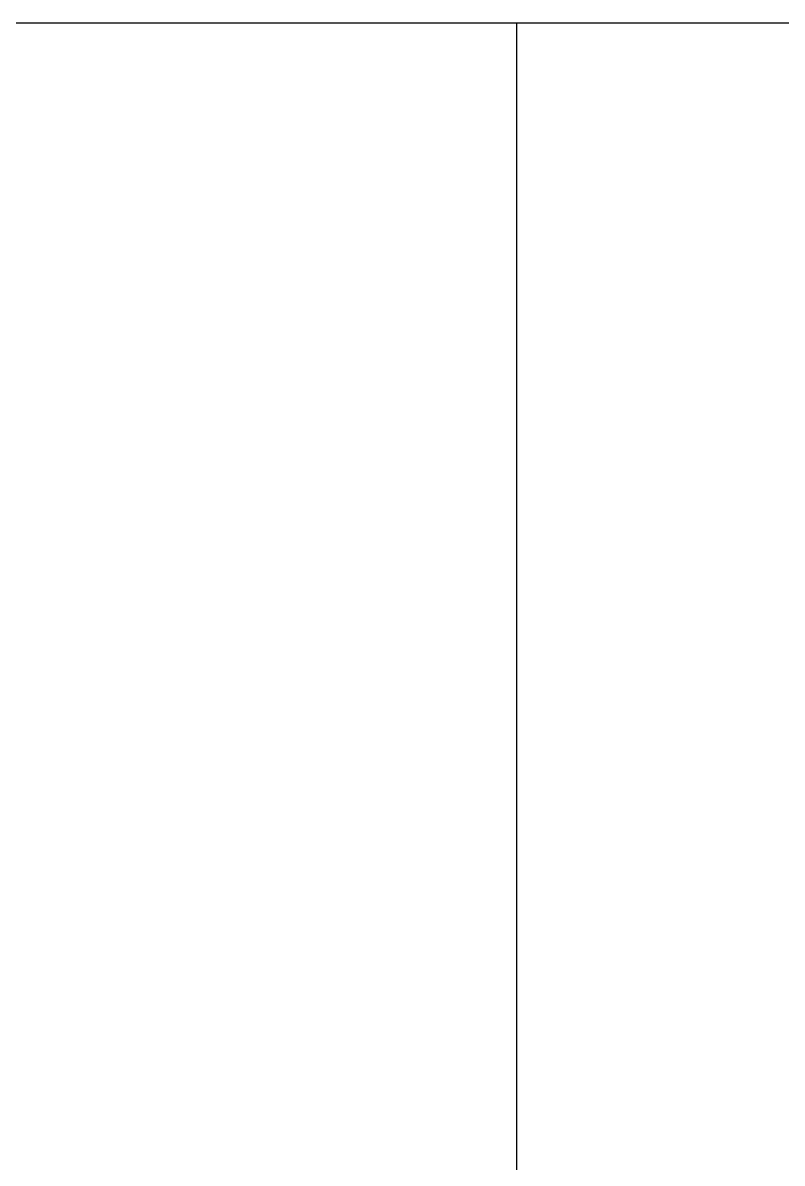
# Model space of a CAD drawing. Extents: x -124594 to 516503, y -3148 to 203159.
# Drawn here: x 55636.9 to 55872.8, y 1372.7 to 1727 of the extents above; entities that cross this region are included whole.
import ezdxf
from ezdxf.enums import TextEntityAlignment as Align

# ---------------------------------------------------------------- set-up
doc = ezdxf.new("R2010")
doc.units = 0
doc.header["$LTSCALE"] = 1000
doc.header["$MEASUREMENT"] = 0
doc.layers.add('图签目录', color=255, linetype='Continuous')
doc.layers.add('打印框线', color=7, linetype='Continuous')
doc.styles.get("Standard").update_dxf_attribs({"font": 'gbenor.shx', "bigfont": 'gbcbig.shx'})
doc.styles.add('宋体', font='宋体.ttf')

# ---------------------------------------------------------------- blocks, each defined once
blk = doc.blocks.new('ztwj06_202506190545')
for p, q in [((54500, 2000), (83100, 2000)), ((58500, 2000), (58500, 1000))]:
    blk.add_line(p, q)
at = {"layer": '图签目录', "style": '宋体', "width": 0.8}
for tag, p in [('图纸编号', (81808.3, 2512.99)), ('图纸时间', (73625.43, 1527.64)), ('设计号', (77500, 1500))]:
    blk.add_attdef(tag, text='', height=300, dxfattribs=at).set_placement(p, align=Align.MIDDLE)
at = {"layer": '图签目录', "lineweight": 30, "width": 0.8, "flags": 104}
for tag, p in [('图纸名称', (75500, 2500)), ('工程名称', (67500, 2492.02)), ('建设单位', (59500, 2466.35))]:
    blk.add_attdef(tag, text='', height=300, dxfattribs=at).set_placement(p, align=Align.MIDDLE_CENTER)
at = {"layer": '图签目录', "style": '宋体', "width": 0.8}
for tag, p in [('65', (79496.65, 1364.23)), ('3', (81796.77, 1346.92))]:
    blk.add_attdef(tag, text='', height=300, dxfattribs=at).set_placement(p, align=Align.CENTER)

msp = doc.modelspace()

# ---------------------------------------------------------------- block references
at = {"layer": '打印框线'}
msp.add_blockref('ztwj06_202506190545', (-2709.77, -273), dxfattribs=at)

doc.saveas('drawing.dxf')
